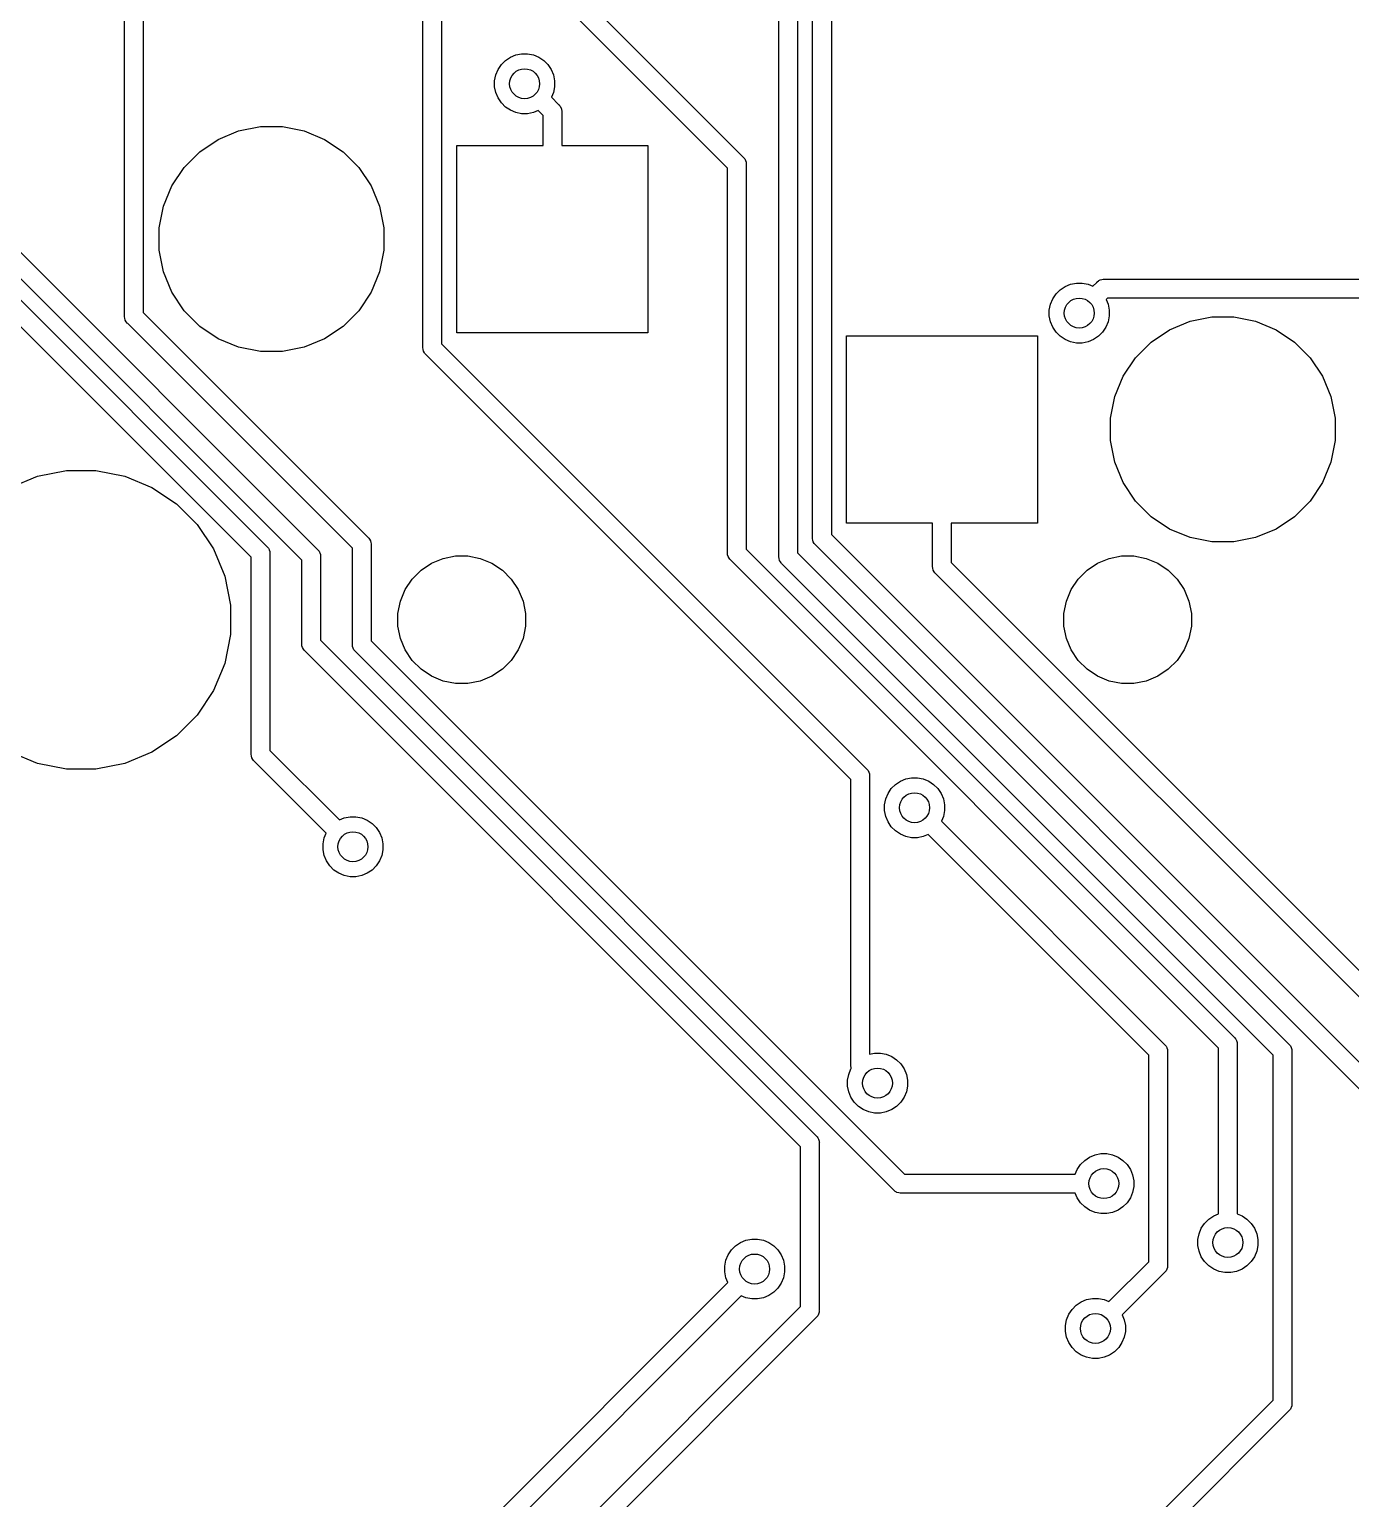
# Model space of a CAD drawing. Extents: x 1.2 to 14.9, y -4.9 to -0.3.
# Drawn here: x 3.628 to 4.322, y -3.447 to -2.675 of the extents above; entities that cross this region are included whole.
import ezdxf

# ---------------------------------------------------------------- set-up
doc = ezdxf.new("R2010")
doc.units = 0
doc.header["$MEASUREMENT"] = 0
doc.layers.add('BLACK', color=7, linetype='CONTINUOUS')

msp = doc.modelspace()

# ---------------------------------------------------------------- linework, layer by layer
at = {"layer": 'BLACK', "linetype": 'CONTINUOUS'}
for p, q in [((4.03943, -2.94194), (4.03943, -2.26494)), ((4.04928, -2.26674), (4.04928, -2.94015)), ((4.0217, -2.95165), (4.0217, -2.32192)), ((4.03154, -2.32013), (4.03154, -2.94985)), ((3.67783, -2.82542), (3.67783, -2.32408)), ((3.68767, -2.32588), (3.68767, -2.82362)), ((3.8346, -2.84178), (3.8346, -2.36686)), ((3.84444, -2.37154), (3.84444, -2.83999)), ((3.99467, -2.74768), (3.90905, -2.66206)), ((3.91728, -2.65637), (4.0029, -2.74199)), ((3.8741, -2.69594), (3.87582, -2.69336)), ((3.87582, -2.69336), (3.87802, -2.69117)), ((3.87802, -2.69117), (3.8806, -2.68944)), ((3.8806, -2.68944), (3.88346, -2.68825)), ((3.88346, -2.68825), (3.8865, -2.68765)), ((3.8865, -2.68765), (3.88961, -2.68765)), ((3.88961, -2.68765), (3.89265, -2.68825)), ((3.89265, -2.68825), (3.89551, -2.68944)), ((3.89551, -2.68944), (3.89809, -2.69117)), ((3.89809, -2.69117), (3.90029, -2.69336)), ((3.90029, -2.69336), (3.90201, -2.69594)), ((3.87231, -2.70185), (3.87291, -2.6988)), ((3.87291, -2.6988), (3.8741, -2.69594)), ((3.90201, -2.69594), (3.9032, -2.6988)), ((3.9032, -2.6988), (3.9038, -2.70185)), ((3.87231, -2.70495), (3.87231, -2.70185)), ((3.87291, -2.70799), (3.87231, -2.70495)), ((3.8741, -2.71086), (3.87291, -2.70799)), ((3.9032, -2.70799), (3.90215, -2.71053)), ((3.9038, -2.70495), (3.9032, -2.70799)), ((3.9038, -2.70185), (3.9038, -2.70495)), ((3.87582, -2.71344), (3.8741, -2.71086)), ((3.87802, -2.71563), (3.87582, -2.71344)), ((3.8806, -2.71735), (3.87802, -2.71563)), ((3.90215, -2.71053), (3.90595, -2.71433)), ((3.90595, -2.71433), (3.90613, -2.71448)), ((3.90613, -2.71448), (3.90629, -2.71467)), ((3.90629, -2.71467), (3.90675, -2.71523)), ((3.90675, -2.71523), (3.90715, -2.71598)), ((3.90715, -2.71598), (3.90721, -2.71609)), ((3.90721, -2.71609), (3.90749, -2.71702)), ((3.88346, -2.71854), (3.8806, -2.71735)), ((3.8865, -2.71915), (3.88346, -2.71854)), ((3.88961, -2.71915), (3.8865, -2.71915)), ((3.89265, -2.71854), (3.88961, -2.71915)), ((3.89519, -2.71749), (3.89265, -2.71854)), ((3.89772, -2.72002), (3.89519, -2.71749)), ((3.89772, -2.73579), (3.89772, -2.72002)), ((3.90749, -2.71702), (3.90756, -2.71774)), ((3.90756, -2.71774), (3.90756, -2.71774)), ((3.90756, -2.71774), (3.90758, -2.71798)), ((3.90758, -2.71798), (3.90756, -2.71822)), ((3.90756, -2.71822), (3.90756, -2.73579)), ((3.72703, -2.73267), (3.73777, -2.72821)), ((3.73777, -2.72821), (3.74918, -2.72594)), ((3.74918, -2.72594), (3.76082, -2.72594)), ((3.76082, -2.72594), (3.77223, -2.72821)), ((3.77223, -2.72821), (3.78297, -2.73267)), ((3.70913, -2.74735), (3.71735, -2.73913)), ((3.71735, -2.73913), (3.72703, -2.73267)), ((3.78297, -2.73267), (3.79265, -2.73913)), ((3.79265, -2.73913), (3.80087, -2.74735)), ((3.85244, -2.83421), (3.85244, -2.73579)), ((3.85244, -2.73579), (3.89772, -2.73579)), ((3.90756, -2.73579), (3.95283, -2.73579)), ((3.95283, -2.73579), (3.95283, -2.83421)), ((3.70267, -2.75703), (3.70913, -2.74735)), ((3.80087, -2.74735), (3.80733, -2.75703)), ((3.99467, -2.9497), (3.99467, -2.74768)), ((4.0029, -2.74199), (4.00309, -2.74215)), ((4.00309, -2.74215), (4.00325, -2.74233)), ((4.00325, -2.74233), (4.00371, -2.74289)), ((4.00371, -2.74289), (4.00413, -2.74369)), ((4.00413, -2.74369), (4.00416, -2.74375)), ((4.00416, -2.74375), (4.00444, -2.74468)), ((4.00444, -2.74468), (4.00452, -2.7454)), ((4.00452, -2.7454), (4.00452, -2.7454)), ((4.00452, -2.7454), (4.00454, -2.74564)), ((4.00454, -2.74564), (4.00452, -2.74588)), ((4.00452, -2.74588), (4.00452, -2.9479)), ((3.69821, -2.76777), (3.70267, -2.75703)), ((3.80733, -2.75703), (3.81179, -2.76777)), ((3.69594, -2.77918), (3.69821, -2.76777)), ((3.81179, -2.76777), (3.81406, -2.77918)), ((3.61243, -2.78126), (3.7792, -2.94802)), ((3.69594, -2.79082), (3.69594, -2.77918)), ((3.81406, -2.77918), (3.81406, -2.79082)), ((3.5947, -2.78861), (3.7526, -2.9465)), ((3.77096, -2.95371), (3.6042, -2.78695)), ((3.69821, -2.80223), (3.69594, -2.79082)), ((3.81406, -2.79082), (3.81179, -2.80223)), ((3.74437, -2.95219), (3.58647, -2.7943)), ((3.70267, -2.81297), (3.69821, -2.80223)), ((3.81179, -2.80223), (3.80733, -2.81297)), ((4.1721, -2.8099), (4.17497, -2.80872)), ((4.17497, -2.80872), (4.17801, -2.80811)), ((4.17801, -2.80811), (4.18111, -2.80811)), ((4.18111, -2.80811), (4.18415, -2.80872)), ((4.18415, -2.80872), (4.18669, -2.80977)), ((4.18669, -2.80977), (4.1887, -2.80776)), ((4.1887, -2.80776), (4.18885, -2.80757)), ((4.18885, -2.80757), (4.18904, -2.80742)), ((4.18904, -2.80742), (4.1896, -2.80696)), ((4.18904, -2.80742), (4.18904, -2.80742)), ((4.1896, -2.80696), (4.1899, -2.8068)), ((4.1899, -2.8068), (4.19045, -2.8065)), ((4.19045, -2.8065), (4.19138, -2.80622)), ((4.19138, -2.80622), (4.1921, -2.80615)), ((4.1921, -2.80615), (4.19211, -2.80615)), ((4.19211, -2.80615), (4.19235, -2.80613)), ((4.19235, -2.80613), (4.19259, -2.80615)), ((4.19259, -2.80615), (4.36033, -2.80615)), ((3.70913, -2.82265), (3.70267, -2.81297)), ((3.80733, -2.81297), (3.80087, -2.82265)), ((4.16442, -2.81926), (4.1656, -2.8164)), ((4.1656, -2.8164), (4.16733, -2.81382)), ((4.16733, -2.81382), (4.16952, -2.81163)), ((4.16952, -2.81163), (4.1721, -2.8099)), ((4.19438, -2.81599), (4.19365, -2.81673)), ((4.19365, -2.81673), (4.1947, -2.81926)), ((4.35853, -2.81599), (4.19438, -2.81599)), ((3.68767, -2.82362), (3.80578, -2.94172)), ((3.71735, -2.83087), (3.70913, -2.82265)), ((3.80087, -2.82265), (3.79265, -2.83087)), ((4.16381, -2.82231), (4.16442, -2.81926)), ((4.16381, -2.82541), (4.16381, -2.82231)), ((4.1947, -2.81926), (4.19531, -2.82231)), ((4.19531, -2.82231), (4.19531, -2.82541)), ((3.67781, -2.82566), (3.67783, -2.82542)), ((3.67783, -2.8259), (3.67781, -2.82566)), ((3.6779, -2.82662), (3.67783, -2.8259)), ((3.67783, -2.8259), (3.67783, -2.8259)), ((3.67818, -2.82755), (3.6779, -2.82662)), ((3.67864, -2.8284), (3.67818, -2.82755)), ((3.67926, -2.82915), (3.67864, -2.8284)), ((3.67944, -2.82931), (3.67926, -2.82915)), ((3.79755, -2.94741), (3.67944, -2.82931)), ((3.72703, -2.83733), (3.71735, -2.83087)), ((3.79265, -2.83087), (3.78297, -2.83733)), ((4.16442, -2.82845), (4.16381, -2.82541)), ((4.1656, -2.83132), (4.16442, -2.82845)), ((4.16733, -2.8339), (4.1656, -2.83132)), ((4.19351, -2.83132), (4.19179, -2.8339)), ((4.1947, -2.82845), (4.19351, -2.83132)), ((4.19531, -2.82541), (4.1947, -2.82845)), ((4.22703, -2.83267), (4.23777, -2.82821)), ((4.23777, -2.82821), (4.24918, -2.82594)), ((4.24918, -2.82594), (4.26082, -2.82594)), ((4.26082, -2.82594), (4.27223, -2.82821)), ((4.27223, -2.82821), (4.28297, -2.83267)), ((3.73777, -2.84179), (3.72703, -2.83733)), ((3.78297, -2.83733), (3.77223, -2.84179)), ((3.84444, -2.83999), (4.06775, -3.06329)), ((3.95283, -2.83421), (3.85244, -2.83421)), ((4.05717, -2.93421), (4.05717, -2.83579)), ((4.05717, -2.83579), (4.15756, -2.83579)), ((4.15756, -2.83579), (4.15756, -2.93421)), ((4.16952, -2.83609), (4.16733, -2.8339)), ((4.1721, -2.83781), (4.16952, -2.83609)), ((4.17497, -2.839), (4.1721, -2.83781)), ((4.17801, -2.83961), (4.17497, -2.839)), ((4.18111, -2.83961), (4.17801, -2.83961)), ((4.18415, -2.839), (4.18111, -2.83961)), ((4.18702, -2.83781), (4.18415, -2.839)), ((4.1896, -2.83609), (4.18702, -2.83781)), ((4.19179, -2.8339), (4.1896, -2.83609)), ((4.20913, -2.84735), (4.21735, -2.83913)), ((4.21735, -2.83913), (4.22703, -2.83267)), ((4.28297, -2.83267), (4.29265, -2.83913)), ((4.29265, -2.83913), (4.30087, -2.84735)), ((3.74918, -2.84406), (3.73777, -2.84179)), ((3.76082, -2.84406), (3.74918, -2.84406)), ((3.77223, -2.84179), (3.76082, -2.84406)), ((3.83457, -2.84202), (3.8346, -2.84178)), ((3.83467, -2.84299), (3.83457, -2.84202)), ((3.83495, -2.84392), (3.83467, -2.84299)), ((3.83541, -2.84477), (3.83495, -2.84392)), ((3.8357, -2.84513), (3.83541, -2.84477)), ((3.83602, -2.84552), (3.8357, -2.84513)), ((3.83621, -2.84567), (3.83602, -2.84552)), ((4.05952, -3.06898), (3.83621, -2.84567)), ((4.20267, -2.85703), (4.20913, -2.84735)), ((4.30087, -2.84735), (4.30733, -2.85703)), ((4.19821, -2.86777), (4.20267, -2.85703)), ((4.30733, -2.85703), (4.31179, -2.86777)), ((4.19594, -2.87918), (4.19821, -2.86777)), ((4.31179, -2.86777), (4.31406, -2.87918)), ((4.19594, -2.89082), (4.19594, -2.87918)), ((4.31406, -2.87918), (4.31406, -2.89082)), ((4.19821, -2.90223), (4.19594, -2.89082)), ((4.31406, -2.89082), (4.31179, -2.90223)), ((3.61782, -2.91543), (3.6321, -2.90952)), ((3.6321, -2.90952), (3.64727, -2.9065)), ((3.64727, -2.9065), (3.66273, -2.9065)), ((3.66273, -2.9065), (3.6779, -2.90952)), ((3.6779, -2.90952), (3.69218, -2.91543)), ((4.20267, -2.91297), (4.19821, -2.90223)), ((4.31179, -2.90223), (4.30733, -2.91297)), ((3.69218, -2.91543), (3.70504, -2.92403)), ((4.20913, -2.92265), (4.20267, -2.91297)), ((4.30733, -2.91297), (4.30087, -2.92265)), ((3.70504, -2.92403), (3.71597, -2.93496)), ((4.21735, -2.93087), (4.20913, -2.92265)), ((4.30087, -2.92265), (4.29265, -2.93087)), ((4.22703, -2.93733), (4.21735, -2.93087)), ((4.29265, -2.93087), (4.28297, -2.93733)), ((3.71597, -2.93496), (3.72457, -2.94782)), ((4.04928, -2.94015), (4.5467, -3.43757)), ((4.10244, -2.93421), (4.05717, -2.93421)), ((4.10244, -2.95675), (4.10244, -2.93421)), ((4.15756, -2.93421), (4.11228, -2.93421)), ((4.11228, -2.93421), (4.11228, -2.95495)), ((4.23777, -2.94179), (4.22703, -2.93733)), ((4.28297, -2.93733), (4.27223, -2.94179)), ((3.72457, -2.94782), (3.73048, -2.9621)), ((3.7526, -2.9465), (3.75278, -2.94665)), ((3.75278, -2.94665), (3.75294, -2.94684)), ((3.75294, -2.94684), (3.7534, -2.9474)), ((3.7534, -2.9474), (3.75374, -2.94804)), ((3.75374, -2.94804), (3.75386, -2.94826)), ((3.75386, -2.94826), (3.75414, -2.94918)), ((3.7792, -2.94802), (3.77938, -2.94818)), ((3.77938, -2.94818), (3.77954, -2.94836)), ((3.77954, -2.94836), (3.77954, -2.94836)), ((3.77954, -2.94836), (3.78, -2.94893)), ((3.79755, -2.99782), (3.79755, -2.94741)), ((3.80578, -2.94172), (3.80597, -2.94188)), ((3.80597, -2.94188), (3.80612, -2.94206)), ((3.80612, -2.94206), (3.80612, -2.94206)), ((3.80612, -2.94206), (3.80658, -2.94263)), ((3.80658, -2.94263), (3.80704, -2.94348)), ((3.80704, -2.94348), (3.80732, -2.94441)), ((3.80732, -2.94441), (3.80739, -2.94513)), ((3.80739, -2.94513), (3.80739, -2.94513)), ((3.80739, -2.94513), (3.80741, -2.94537)), ((3.80741, -2.94537), (3.80739, -2.94562)), ((3.80739, -2.94562), (3.80739, -2.99602)), ((4.00452, -2.9479), (4.26096, -3.20434)), ((4.03941, -2.94219), (4.03943, -2.94194)), ((4.03943, -2.94243), (4.03941, -2.94219)), ((4.0395, -2.94315), (4.03943, -2.94243)), ((4.03943, -2.94243), (4.03943, -2.94243)), ((4.03979, -2.94408), (4.0395, -2.94315)), ((4.04024, -2.94493), (4.03979, -2.94408)), ((4.04086, -2.94568), (4.04024, -2.94493)), ((4.04105, -2.94584), (4.04086, -2.94568)), ((4.54101, -3.4458), (4.04105, -2.94584)), ((4.24918, -2.94406), (4.23777, -2.94179)), ((4.26082, -2.94406), (4.24918, -2.94406)), ((4.27223, -2.94179), (4.26082, -2.94406)), ((3.74437, -3.05542), (3.74437, -2.95219)), ((3.75414, -2.94918), (3.75421, -2.94991)), ((3.75421, -2.94991), (3.75421, -2.94991)), ((3.75421, -2.94991), (3.75423, -2.95015)), ((3.75423, -2.95015), (3.75421, -2.95039)), ((3.75421, -2.95039), (3.75421, -3.05363)), ((3.77096, -2.99746), (3.77096, -2.95371)), ((3.78, -2.94893), (3.7803, -2.94949)), ((3.7803, -2.94949), (3.78045, -2.94978)), ((3.78045, -2.94978), (3.78074, -2.95071)), ((3.78074, -2.95071), (3.78081, -2.95143)), ((3.78081, -2.95143), (3.78081, -2.95143)), ((3.78081, -2.95143), (3.78083, -2.95167)), ((3.78083, -2.95167), (3.78081, -2.95191)), ((3.78081, -2.95191), (3.78081, -2.99567)), ((3.83364, -2.95898), (3.83913, -2.95531)), ((3.83913, -2.95531), (3.84523, -2.95279)), ((3.84523, -2.95279), (3.8517, -2.9515)), ((3.8517, -2.9515), (3.8583, -2.9515)), ((3.8583, -2.9515), (3.86477, -2.95279)), ((3.86477, -2.95279), (3.87087, -2.95531)), ((3.87087, -2.95531), (3.87635, -2.95898)), ((3.99465, -2.94994), (3.99467, -2.9497)), ((3.99467, -2.95018), (3.99465, -2.94994)), ((3.99469, -2.95035), (3.99467, -2.95018)), ((3.99474, -2.9509), (3.99469, -2.95035)), ((3.99503, -2.95183), (3.99474, -2.9509)), ((3.99548, -2.95268), (3.99503, -2.95183)), ((3.99594, -2.95325), (3.99548, -2.95268)), ((3.9961, -2.95343), (3.99594, -2.95325)), ((3.99629, -2.95359), (3.9961, -2.95343)), ((4.25273, -3.21003), (3.99629, -2.95359)), ((4.02168, -2.95189), (4.0217, -2.95165)), ((4.02177, -2.95285), (4.02168, -2.95189)), ((4.02205, -2.95378), (4.02177, -2.95285)), ((4.02251, -2.95464), (4.02205, -2.95378)), ((4.02294, -2.95516), (4.02251, -2.95464)), ((4.02313, -2.95539), (4.02294, -2.95516)), ((4.02331, -2.95554), (4.02313, -2.95539)), ((4.28146, -3.21369), (4.02331, -2.95554)), ((4.03154, -2.94985), (4.28969, -3.208)), ((4.11228, -2.95495), (4.52761, -3.37028)), ((4.18365, -2.95898), (4.18913, -2.95531)), ((4.18913, -2.95531), (4.19523, -2.95279)), ((4.19523, -2.95279), (4.2017, -2.9515)), ((4.2017, -2.9515), (4.2083, -2.9515)), ((4.2083, -2.9515), (4.21477, -2.95279)), ((4.21477, -2.95279), (4.22087, -2.95531)), ((4.22087, -2.95531), (4.22635, -2.95898)), ((3.73048, -2.9621), (3.7335, -2.97727)), ((3.82531, -2.96913), (3.82898, -2.96365)), ((3.82898, -2.96365), (3.83364, -2.95898)), ((3.87635, -2.95898), (3.88102, -2.96365)), ((3.88102, -2.96365), (3.88469, -2.96913)), ((4.10242, -2.95699), (4.10244, -2.95675)), ((4.10251, -2.95795), (4.10242, -2.95699)), ((4.10279, -2.95888), (4.10251, -2.95795)), ((4.10325, -2.95974), (4.10279, -2.95888)), ((4.10371, -2.9603), (4.10325, -2.95974)), ((4.10387, -2.96048), (4.10371, -2.9603)), ((4.10405, -2.96064), (4.10387, -2.96048)), ((4.52192, -3.37851), (4.10405, -2.96064)), ((4.17531, -2.96913), (4.17898, -2.96365)), ((4.17898, -2.96365), (4.18365, -2.95898)), ((4.22635, -2.95898), (4.23102, -2.96365)), ((4.23102, -2.96365), (4.23469, -2.96913)), ((3.82279, -2.97523), (3.82531, -2.96913)), ((3.88469, -2.96913), (3.88721, -2.97523)), ((4.17279, -2.97523), (4.17531, -2.96913)), ((4.23469, -2.96913), (4.23721, -2.97523)), ((3.7335, -2.97727), (3.7335, -2.99273)), ((3.8215, -2.9817), (3.82279, -2.97523)), ((3.88721, -2.97523), (3.8885, -2.9817)), ((4.1715, -2.9817), (4.17279, -2.97523)), ((4.23721, -2.97523), (4.2385, -2.9817)), ((3.8215, -2.9883), (3.8215, -2.9817)), ((3.8885, -2.9817), (3.8885, -2.9883)), ((4.1715, -2.9883), (4.1715, -2.9817)), ((4.2385, -2.9817), (4.2385, -2.9883)), ((3.7335, -2.99273), (3.73048, -3.0079)), ((3.82279, -2.99477), (3.8215, -2.9883)), ((3.8885, -2.9883), (3.88721, -2.99477)), ((4.17279, -2.99477), (4.1715, -2.9883)), ((4.2385, -2.9883), (4.23721, -2.99477)), ((3.77094, -2.9977), (3.77096, -2.99746)), ((3.77096, -2.99795), (3.77094, -2.9977)), ((3.77104, -2.99867), (3.77096, -2.99795)), ((3.77096, -2.99795), (3.77096, -2.99795)), ((3.77132, -2.9996), (3.77104, -2.99867)), ((3.77177, -3.00045), (3.77132, -2.9996)), ((3.77239, -3.0012), (3.77177, -3.00045)), ((3.77258, -3.00136), (3.77239, -3.0012)), ((4.03309, -3.26187), (3.77258, -3.00136)), ((3.78081, -2.99567), (4.04132, -3.25618)), ((3.79752, -2.99806), (3.79755, -2.99782)), ((3.79755, -2.9983), (3.79752, -2.99806)), ((3.79762, -2.99903), (3.79755, -2.9983)), ((3.79755, -2.9983), (3.79755, -2.9983)), ((3.7979, -2.99996), (3.79762, -2.99903)), ((3.79836, -3.00081), (3.7979, -2.99996)), ((3.79897, -3.00156), (3.79836, -3.00081)), ((3.79916, -3.00171), (3.79897, -3.00156)), ((4.08198, -3.28453), (3.79916, -3.00171)), ((3.80739, -2.99602), (4.08766, -3.2763)), ((3.82531, -3.00087), (3.82279, -2.99477)), ((3.82898, -3.00636), (3.82531, -3.00087)), ((3.88469, -3.00087), (3.88102, -3.00636)), ((3.88721, -2.99477), (3.88469, -3.00087)), ((4.17531, -3.00087), (4.17279, -2.99477)), ((4.17898, -3.00636), (4.17531, -3.00087)), ((4.23469, -3.00087), (4.23102, -3.00636)), ((4.23721, -2.99477), (4.23469, -3.00087)), ((3.73048, -3.0079), (3.72457, -3.02218)), ((3.83364, -3.01102), (3.82898, -3.00636)), ((3.88102, -3.00636), (3.87635, -3.01102)), ((4.18365, -3.01102), (4.17898, -3.00636)), ((4.23102, -3.00636), (4.22635, -3.01102)), ((3.83913, -3.01469), (3.83364, -3.01102)), ((3.84523, -3.01721), (3.83913, -3.01469)), ((3.8517, -3.0185), (3.84523, -3.01721)), ((3.86477, -3.01721), (3.8583, -3.0185)), ((3.87087, -3.01469), (3.86477, -3.01721)), ((3.87635, -3.01102), (3.87087, -3.01469)), ((4.18913, -3.01469), (4.18365, -3.01102)), ((4.19523, -3.01721), (4.18913, -3.01469)), ((4.2017, -3.0185), (4.19523, -3.01721)), ((4.21477, -3.01721), (4.2083, -3.0185)), ((4.22087, -3.01469), (4.21477, -3.01721)), ((4.22635, -3.01102), (4.22087, -3.01469)), ((3.72457, -3.02218), (3.71597, -3.03504)), ((3.8583, -3.0185), (3.8517, -3.0185)), ((4.2083, -3.0185), (4.2017, -3.0185)), ((3.71597, -3.03504), (3.70504, -3.04597)), ((3.70504, -3.04597), (3.69218, -3.05457)), ((3.6321, -3.06048), (3.61782, -3.05457)), ((3.69218, -3.05457), (3.6779, -3.06048)), ((3.74434, -3.05567), (3.74437, -3.05542)), ((3.74444, -3.05663), (3.74434, -3.05567)), ((3.75421, -3.05363), (3.79072, -3.09014)), ((3.64727, -3.0635), (3.6321, -3.06048)), ((3.66273, -3.0635), (3.64727, -3.0635)), ((3.6779, -3.06048), (3.66273, -3.0635)), ((3.74472, -3.05756), (3.74444, -3.05663)), ((3.74518, -3.05841), (3.74472, -3.05756)), ((3.74564, -3.05897), (3.74518, -3.05841)), ((3.74579, -3.05916), (3.74564, -3.05897)), ((3.74598, -3.05932), (3.74579, -3.05916)), ((3.78376, -3.0971), (3.74598, -3.05932)), ((4.06775, -3.06329), (4.06793, -3.06344)), ((4.06793, -3.06344), (4.06809, -3.06363)), ((4.06809, -3.06363), (4.06855, -3.06419)), ((4.05952, -3.21907), (4.05952, -3.06898)), ((4.06855, -3.06419), (4.06857, -3.06424)), ((4.06857, -3.06424), (4.06901, -3.06505)), ((4.06901, -3.06505), (4.06929, -3.06598)), ((4.06929, -3.06598), (4.06936, -3.0667)), ((4.06936, -3.0667), (4.06936, -3.0667)), ((4.06936, -3.0667), (4.06938, -3.06694)), ((4.06938, -3.06694), (4.06936, -3.06718)), ((4.06936, -3.06718), (4.06936, -3.21317)), ((4.08076, -3.07368), (4.08295, -3.07149)), ((4.08295, -3.07149), (4.08553, -3.06976)), ((4.08553, -3.06976), (4.0884, -3.06858)), ((4.0884, -3.06858), (4.09144, -3.06797)), ((4.09144, -3.06797), (4.09454, -3.06797)), ((4.09454, -3.06797), (4.09759, -3.06858)), ((4.09759, -3.06858), (4.10045, -3.06976)), ((4.10045, -3.06976), (4.10303, -3.07149)), ((4.10303, -3.07149), (4.10522, -3.07368)), ((4.07724, -3.08217), (4.07785, -3.07913)), ((4.07785, -3.07913), (4.07904, -3.07626)), ((4.07904, -3.07626), (4.08076, -3.07368)), ((4.10522, -3.07368), (4.10695, -3.07626)), ((4.10695, -3.07626), (4.10813, -3.07913)), ((4.10813, -3.07913), (4.10874, -3.08217)), ((4.07724, -3.08527), (4.07724, -3.08217)), ((4.07785, -3.08831), (4.07724, -3.08527)), ((4.10874, -3.08527), (4.10813, -3.08831)), ((4.10874, -3.08217), (4.10874, -3.08527)), ((3.79072, -3.09014), (3.79326, -3.08909)), ((3.79326, -3.08909), (3.7963, -3.08848)), ((3.7963, -3.08848), (3.79941, -3.08848)), ((3.79941, -3.08848), (3.80245, -3.08909)), ((3.80245, -3.08909), (3.80531, -3.09028)), ((3.80531, -3.09028), (3.80789, -3.092)), ((3.80789, -3.092), (3.81009, -3.09419)), ((3.81009, -3.09419), (3.81181, -3.09677)), ((4.07904, -3.09118), (4.07785, -3.08831)), ((4.08076, -3.09376), (4.07904, -3.09118)), ((4.08295, -3.09595), (4.08076, -3.09376)), ((4.10813, -3.08831), (4.10708, -3.09085)), ((4.10708, -3.09085), (4.22434, -3.20811)), ((3.78211, -3.10268), (3.78271, -3.09964)), ((3.78211, -3.10578), (3.78211, -3.10268)), ((3.78271, -3.09964), (3.78376, -3.0971)), ((3.81181, -3.09677), (3.813, -3.09964)), ((3.813, -3.09964), (3.8136, -3.10268)), ((3.8136, -3.10268), (3.8136, -3.10578)), ((4.08553, -3.09768), (4.08295, -3.09595)), ((4.0884, -3.09886), (4.08553, -3.09768)), ((4.09144, -3.09947), (4.0884, -3.09886)), ((4.09454, -3.09947), (4.09144, -3.09947)), ((4.09759, -3.09886), (4.09454, -3.09947)), ((4.10012, -3.09781), (4.09759, -3.09886)), ((4.21611, -3.21379), (4.10012, -3.09781)), ((3.78271, -3.10883), (3.78211, -3.10578)), ((3.7839, -3.11169), (3.78271, -3.10883)), ((3.813, -3.10883), (3.81181, -3.11169)), ((3.8136, -3.10578), (3.813, -3.10883)), ((3.78562, -3.11427), (3.7839, -3.11169)), ((3.78782, -3.11646), (3.78562, -3.11427)), ((3.79039, -3.11819), (3.78782, -3.11646)), ((3.79326, -3.11938), (3.79039, -3.11819)), ((3.80531, -3.11819), (3.80245, -3.11938)), ((3.80789, -3.11646), (3.80531, -3.11819)), ((3.81009, -3.11427), (3.80789, -3.11646)), ((3.81181, -3.11169), (3.81009, -3.11427)), ((3.7963, -3.11998), (3.79326, -3.11938)), ((3.79941, -3.11998), (3.7963, -3.11998)), ((3.80245, -3.11938), (3.79941, -3.11998)), ((4.22434, -3.20811), (4.22452, -3.20826)), ((4.22452, -3.20826), (4.22468, -3.20845)), ((4.22468, -3.20845), (4.22514, -3.20901)), ((4.22514, -3.20901), (4.22554, -3.20976)), ((4.22554, -3.20976), (4.2256, -3.20986)), ((4.2256, -3.20986), (4.22588, -3.21079)), ((4.22588, -3.21079), (4.22595, -3.21151)), ((4.25273, -3.29715), (4.25273, -3.21003)), ((4.26096, -3.20434), (4.26115, -3.2045)), ((4.26115, -3.2045), (4.2613, -3.20468)), ((4.2613, -3.20468), (4.2613, -3.20468)), ((4.2613, -3.20468), (4.26167, -3.20514)), ((4.26167, -3.20514), (4.26176, -3.20524)), ((4.26176, -3.20524), (4.26222, -3.2061)), ((4.26222, -3.2061), (4.2625, -3.20703)), ((4.2625, -3.20703), (4.26257, -3.20775)), ((4.26257, -3.20775), (4.26257, -3.20775)), ((4.26257, -3.20775), (4.26259, -3.20799)), ((4.26259, -3.20799), (4.26257, -3.20823)), ((4.26257, -3.20823), (4.26257, -3.29715)), ((4.28969, -3.208), (4.28988, -3.20815)), ((4.28988, -3.20815), (4.29003, -3.20834)), ((4.29003, -3.20834), (4.29049, -3.2089)), ((4.29049, -3.2089), (4.29095, -3.20976)), ((4.29095, -3.20976), (4.29123, -3.21068)), ((4.29123, -3.21068), (4.2913, -3.21141)), ((4.06936, -3.21317), (4.07197, -3.21265)), ((4.07197, -3.21265), (4.07507, -3.21265)), ((4.07507, -3.21265), (4.07812, -3.21325)), ((4.07812, -3.21325), (4.08098, -3.21444)), ((4.08098, -3.21444), (4.08356, -3.21616)), ((4.08356, -3.21616), (4.08576, -3.21835)), ((4.08576, -3.21835), (4.08748, -3.22093)), ((4.21611, -3.32226), (4.21611, -3.21379)), ((4.22595, -3.21151), (4.22595, -3.21151)), ((4.22595, -3.21151), (4.22597, -3.21176)), ((4.22597, -3.21176), (4.22595, -3.212)), ((4.22595, -3.212), (4.22595, -3.32406)), ((4.28146, -3.39489), (4.28146, -3.21369)), ((4.2913, -3.21141), (4.2913, -3.21141)), ((4.2913, -3.21141), (4.29133, -3.21165)), ((4.29133, -3.21165), (4.2913, -3.21189)), ((4.2913, -3.21189), (4.2913, -3.39669)), ((4.05778, -3.22684), (4.05838, -3.2238)), ((4.05838, -3.2238), (4.05957, -3.22093)), ((4.05949, -3.21931), (4.05952, -3.21907)), ((4.05959, -3.22027), (4.05949, -3.21931)), ((4.05957, -3.22093), (4.05972, -3.22071)), ((4.05972, -3.22071), (4.05959, -3.22027)), ((4.08748, -3.22093), (4.08867, -3.2238)), ((4.08867, -3.2238), (4.08927, -3.22684)), ((4.05778, -3.22994), (4.05778, -3.22684)), ((4.05838, -3.23299), (4.05778, -3.22994)), ((4.05957, -3.23585), (4.05838, -3.23299)), ((4.08867, -3.23299), (4.08748, -3.23585)), ((4.08927, -3.22994), (4.08867, -3.23299)), ((4.08927, -3.22684), (4.08927, -3.22994)), ((4.06129, -3.23843), (4.05957, -3.23585)), ((4.06348, -3.24063), (4.06129, -3.23843)), ((4.06606, -3.24235), (4.06348, -3.24063)), ((4.08356, -3.24063), (4.08098, -3.24235)), ((4.08576, -3.23843), (4.08356, -3.24063)), ((4.08748, -3.23585), (4.08576, -3.23843)), ((4.06893, -3.24354), (4.06606, -3.24235)), ((4.07197, -3.24414), (4.06893, -3.24354)), ((4.07507, -3.24414), (4.07197, -3.24414)), ((4.07812, -3.24354), (4.07507, -3.24414)), ((4.08098, -3.24235), (4.07812, -3.24354)), ((4.04132, -3.25618), (4.0415, -3.25633)), ((4.0415, -3.25633), (4.04166, -3.25652)), ((4.04166, -3.25652), (4.04166, -3.25652)), ((4.04166, -3.25652), (4.04174, -3.25661)), ((4.04174, -3.25661), (4.04212, -3.25708)), ((4.04212, -3.25708), (4.04258, -3.25793)), ((4.03309, -3.34582), (4.03309, -3.26187)), ((4.04258, -3.25793), (4.04286, -3.25886)), ((4.04286, -3.25886), (4.04293, -3.25959)), ((4.04293, -3.25959), (4.04293, -3.25959)), ((4.04293, -3.25959), (4.04295, -3.25983)), ((4.04295, -3.25983), (4.04293, -3.26007)), ((4.04293, -3.26007), (4.04293, -3.34762)), ((4.17851, -3.27376), (4.18024, -3.27118)), ((4.18024, -3.27118), (4.18243, -3.26899)), ((4.18243, -3.26899), (4.18501, -3.26726)), ((4.18501, -3.26726), (4.18787, -3.26608)), ((4.18787, -3.26608), (4.19092, -3.26547)), ((4.19092, -3.26547), (4.19402, -3.26547)), ((4.19402, -3.26547), (4.19706, -3.26608)), ((4.19706, -3.26608), (4.19993, -3.26726)), ((4.19993, -3.26726), (4.20251, -3.26899)), ((4.20251, -3.26899), (4.2047, -3.27118)), ((4.2047, -3.27118), (4.20642, -3.27376)), ((4.08766, -3.2763), (4.17746, -3.2763)), ((4.17746, -3.2763), (4.17851, -3.27376)), ((4.20642, -3.27376), (4.20761, -3.27663)), ((4.20761, -3.27663), (4.20822, -3.27967)), ((4.20822, -3.27967), (4.20822, -3.28277)), ((4.08213, -3.28472), (4.08198, -3.28453)), ((4.08232, -3.28487), (4.08213, -3.28472)), ((4.08288, -3.28533), (4.08232, -3.28487)), ((4.08344, -3.28563), (4.08288, -3.28533)), ((4.08373, -3.28579), (4.08344, -3.28563)), ((4.08466, -3.28607), (4.08373, -3.28579)), ((4.08538, -3.28614), (4.08466, -3.28607)), ((4.08563, -3.28617), (4.08538, -3.28614)), ((4.08538, -3.28614), (4.08538, -3.28614)), ((4.08587, -3.28614), (4.08563, -3.28617)), ((4.17746, -3.28614), (4.08587, -3.28614)), ((4.17851, -3.28868), (4.17746, -3.28614)), ((4.20761, -3.28581), (4.20642, -3.28868)), ((4.20822, -3.28277), (4.20761, -3.28581)), ((4.18024, -3.29126), (4.17851, -3.28868)), ((4.18243, -3.29345), (4.18024, -3.29126)), ((4.18501, -3.29518), (4.18243, -3.29345)), ((4.18787, -3.29636), (4.18501, -3.29518)), ((4.19993, -3.29518), (4.19706, -3.29636)), ((4.20251, -3.29345), (4.19993, -3.29518)), ((4.2047, -3.29126), (4.20251, -3.29345)), ((4.20642, -3.28868), (4.2047, -3.29126)), ((4.19092, -3.29697), (4.18787, -3.29636)), ((4.19402, -3.29697), (4.19092, -3.29697)), ((4.19706, -3.29636), (4.19402, -3.29697)), ((4.24369, -3.30469), (4.24542, -3.30211)), ((4.24542, -3.30211), (4.24761, -3.29992)), ((4.24761, -3.29992), (4.25019, -3.2982)), ((4.25019, -3.2982), (4.25273, -3.29715)), ((4.26257, -3.29715), (4.26511, -3.2982)), ((4.26511, -3.2982), (4.26769, -3.29992)), ((4.26769, -3.29992), (4.26988, -3.30211)), ((4.26988, -3.30211), (4.27161, -3.30469)), ((4.00149, -3.31212), (4.00435, -3.31093)), ((4.00435, -3.31093), (4.00739, -3.31032)), ((4.00739, -3.31032), (4.0105, -3.31032)), ((4.0105, -3.31032), (4.01354, -3.31093)), ((4.01354, -3.31093), (4.0164, -3.31212)), ((4.2419, -3.3106), (4.24251, -3.30756)), ((4.2419, -3.3137), (4.2419, -3.3106)), ((4.24251, -3.30756), (4.24369, -3.30469)), ((4.27161, -3.30469), (4.27279, -3.30756)), ((4.27279, -3.30756), (4.2734, -3.3106)), ((4.2734, -3.3106), (4.2734, -3.3137)), ((3.9938, -3.32148), (3.99499, -3.31861)), ((3.99499, -3.31861), (3.99671, -3.31603)), ((3.99671, -3.31603), (3.99891, -3.31384)), ((3.99891, -3.31384), (4.00149, -3.31212)), ((4.0164, -3.31212), (4.01898, -3.31384)), ((4.01898, -3.31384), (4.02118, -3.31603)), ((4.02118, -3.31603), (4.0229, -3.31861)), ((4.0229, -3.31861), (4.02409, -3.32148)), ((4.24251, -3.31675), (4.2419, -3.3137)), ((4.24369, -3.31961), (4.24251, -3.31675)), ((4.27279, -3.31675), (4.27161, -3.31961)), ((4.2734, -3.3137), (4.27279, -3.31675)), ((3.9932, -3.32452), (3.9938, -3.32148)), ((3.9932, -3.32762), (3.9932, -3.32452)), ((4.02409, -3.32148), (4.02469, -3.32452)), ((4.02469, -3.32452), (4.02469, -3.32762)), ((4.19516, -3.3432), (4.21611, -3.32226)), ((4.2256, -3.32619), (4.22514, -3.32704)), ((4.22588, -3.32526), (4.2256, -3.32619)), ((4.22595, -3.32454), (4.22588, -3.32526)), ((4.22595, -3.32406), (4.22597, -3.3243)), ((4.22597, -3.3243), (4.22595, -3.32454)), ((4.22595, -3.32454), (4.22595, -3.32454)), ((4.24542, -3.32219), (4.24369, -3.31961)), ((4.24761, -3.32439), (4.24542, -3.32219)), ((4.25019, -3.32611), (4.24761, -3.32439)), ((4.25306, -3.3273), (4.25019, -3.32611)), ((4.26511, -3.32611), (4.26224, -3.3273)), ((4.26769, -3.32439), (4.26511, -3.32611)), ((4.26988, -3.32219), (4.26769, -3.32439)), ((4.27161, -3.31961), (4.26988, -3.32219)), ((3.76, -3.56806), (3.99485, -3.3332)), ((3.9938, -3.33066), (3.9932, -3.32762)), ((3.99485, -3.3332), (3.9938, -3.33066)), ((4.0229, -3.33353), (4.02118, -3.33611)), ((4.02409, -3.33066), (4.0229, -3.33353)), ((4.02469, -3.32762), (4.02409, -3.33066)), ((4.22434, -3.32795), (4.20212, -3.35016)), ((4.22452, -3.3278), (4.22434, -3.32795)), ((4.22468, -3.32761), (4.22452, -3.3278)), ((4.22514, -3.32705), (4.22468, -3.32761)), ((4.22468, -3.32761), (4.22468, -3.32761)), ((4.22514, -3.32704), (4.22514, -3.32705)), ((4.2561, -3.3279), (4.25306, -3.3273)), ((4.2592, -3.3279), (4.2561, -3.3279)), ((4.26224, -3.3273), (4.2592, -3.3279)), ((4.00181, -3.34016), (3.76569, -3.57629)), ((4.00435, -3.34121), (4.00181, -3.34016)), ((4.00739, -3.34182), (4.00435, -3.34121)), ((4.0105, -3.34182), (4.00739, -3.34182)), ((4.01354, -3.34121), (4.0105, -3.34182)), ((4.0164, -3.34003), (4.01354, -3.34121)), ((4.01898, -3.3383), (4.0164, -3.34003)), ((4.02118, -3.33611), (4.01898, -3.3383)), ((4.18344, -3.34215), (4.18648, -3.34155)), ((4.18648, -3.34155), (4.18958, -3.34155)), ((4.18958, -3.34155), (4.19263, -3.34215)), ((3.78217, -3.59674), (4.03309, -3.34582)), ((4.04271, -3.3493), (4.04258, -3.34975)), ((4.04286, -3.34882), (4.04271, -3.3493)), ((4.04293, -3.3481), (4.04286, -3.34882)), ((4.04293, -3.34762), (4.04295, -3.34786)), ((4.04295, -3.34786), (4.04293, -3.3481)), ((4.04293, -3.3481), (4.04293, -3.3481)), ((4.17408, -3.34984), (4.1758, -3.34726)), ((4.1758, -3.34726), (4.17799, -3.34506)), ((4.17799, -3.34506), (4.18057, -3.34334)), ((4.18057, -3.34334), (4.18344, -3.34215)), ((4.19263, -3.34215), (4.19516, -3.3432)), ((4.04132, -3.35151), (3.7904, -3.60242)), ((4.0415, -3.35135), (4.04132, -3.35151)), ((4.04166, -3.35117), (4.0415, -3.35135)), ((4.04212, -3.35061), (4.04166, -3.35117)), ((4.04166, -3.35117), (4.04166, -3.35117)), ((4.04258, -3.34975), (4.04212, -3.35061)), ((4.17228, -3.35574), (4.17289, -3.3527)), ((4.17228, -3.35885), (4.17228, -3.35574)), ((4.17289, -3.3527), (4.17408, -3.34984)), ((4.20212, -3.35016), (4.20317, -3.3527)), ((4.20317, -3.3527), (4.20378, -3.35574)), ((4.20378, -3.35574), (4.20378, -3.35885)), ((4.17289, -3.36189), (4.17228, -3.35885)), ((4.17408, -3.36475), (4.17289, -3.36189)), ((4.1758, -3.36733), (4.17408, -3.36475)), ((4.20199, -3.36475), (4.20026, -3.36733)), ((4.20317, -3.36189), (4.20199, -3.36475)), ((4.20378, -3.35885), (4.20317, -3.36189)), ((4.17799, -3.36953), (4.1758, -3.36733)), ((4.18057, -3.37125), (4.17799, -3.36953)), ((4.18344, -3.37244), (4.18057, -3.37125)), ((4.18648, -3.37304), (4.18344, -3.37244)), ((4.19263, -3.37244), (4.18958, -3.37304)), ((4.19549, -3.37125), (4.19263, -3.37244)), ((4.19807, -3.36953), (4.19549, -3.37125)), ((4.20026, -3.36733), (4.19807, -3.36953)), ((4.18958, -3.37304), (4.18648, -3.37304)), ((4.20121, -3.47514), (4.28146, -3.39489)), ((4.28969, -3.40058), (4.20944, -3.48083)), ((4.28988, -3.40043), (4.28969, -3.40058)), ((4.29003, -3.40024), (4.28988, -3.40043)), ((4.29049, -3.39968), (4.29003, -3.40024)), ((4.29003, -3.40024), (4.29003, -3.40024)), ((4.29073, -3.39923), (4.29049, -3.39968)), ((4.29095, -3.39882), (4.29073, -3.39923)), ((4.29123, -3.39789), (4.29095, -3.39882)), ((4.2913, -3.39717), (4.29123, -3.39789)), ((4.2913, -3.39669), (4.29133, -3.39693)), ((4.29133, -3.39693), (4.2913, -3.39717)), ((4.2913, -3.39717), (4.2913, -3.39717))]:
    msp.add_line(p, q, dxfattribs=at)
at = {"layer": 'BLACK'}
for centre in [(3.88806, -2.7034), (4.17956, -2.82386), (4.09299, -3.08372), (3.79785, -3.10423), (4.07352, -3.22839), (4.19247, -3.28122), (4.25765, -3.31215), (4.00894, -3.32607), (4.18803, -3.3573)]:
    msp.add_circle(centre, 0.007874, dxfattribs=at)

doc.saveas('drawing.dxf')
